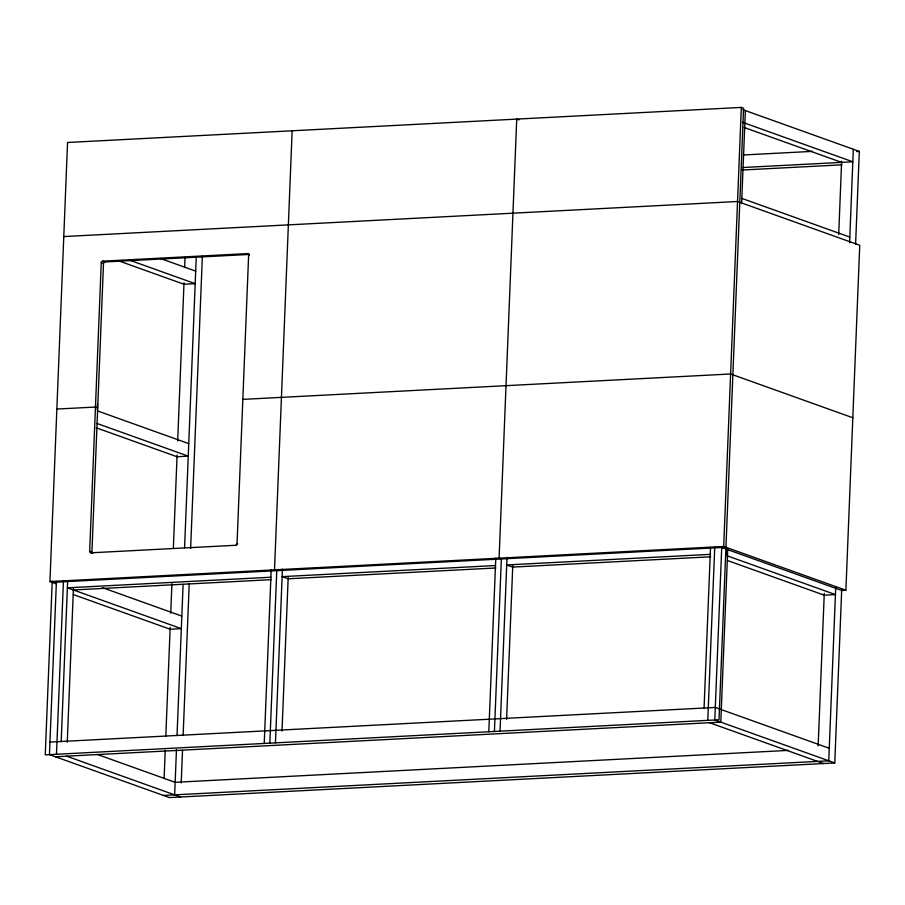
<?xml version="1.0" encoding="UTF-8"?>
<svg xmlns="http://www.w3.org/2000/svg" width="905" height="905" viewBox="0 0 905 905"><rect width="100%" height="100%" fill="white"/><g stroke="black" fill="none" stroke-linecap="round" stroke-linejoin="round"><path stroke-width="1.36" d="M56.133 583.77L49.933 581.553L67.558 142.481L741.319 107.412L743.571 108.215L719.011 719.769L45.25 754.849L52.23 581.123M56.415 581.372L49.458 754.623L169.416 797.588L834.761 762.949L841.729 589.234M56.483 754.261L63.452 580.535M61.189 741.5L67.649 580.784M67.253 742.236L73.418 588.567M92.695 553.419L91.009 552.808A1.595 1.38 -70.3 0 1 89.663 551.315L101.247 262.789A1.595 1.38 -70.3 0 1 102.718 261.149L247.291 253.615L249.26 254.328M97.299 409.637L97.525 404.071M92.491 553.396A1.595 1.38 -70.3 0 1 91.914 552.118L103.498 263.593A1.595 1.38 -70.3 0 1 104.969 261.952L249.542 254.429M164.099 778.492L165.242 750.245M165.807 736.127L170.174 627.369M170.74 613.251L171.927 583.589M173.353 548.283L177.097 455.057M177.663 440.939L184.009 282.756M184.643 267.213L185.039 257.325M174.654 794.862L176.464 749.657M177.029 735.539L183.104 584.415M184.575 547.695L196.261 256.749M181.215 782.882L182.527 750.392M183.149 734.86L189.213 583.736M190.638 548.43L202.381 256.07M91.009 552.808L235.583 545.285A1.595 1.38 -70.3 0 0 237.042 543.645L248.637 255.108A1.595 1.38 -70.3 0 0 247.291 253.615M264.226 743.446L271.195 569.72M292.145 130.795L274.509 569.856L276.76 570.659L269.837 743.152M275.448 742.858L282.428 569.143M282.009 731.059L288.186 577.39M488.802 731.749L495.782 558.034M494.424 731.466L501.347 558.973L499.096 558.17L516.732 119.098L518.984 119.913M500.035 731.172L507.015 557.446M506.596 719.362L512.762 565.693M704.067 708.027L710.527 547.31M707.778 720.357L714.758 546.631M721.76 546.733L714.792 719.984L834.761 762.949M63.78 236.567L737.541 201.498L859.75 245.266L845.892 590.241L723.683 546.473L741.319 107.412M727.02 548.69L726.749 555.659L835.462 594.596L824.229 595.185L727.45 560.523M727.756 548.883L720.799 722.133L55.431 756.761M741.625 203.489L745.358 110.58M818.154 745.856L824.274 593.318M838.686 234.576L841.639 161.135M835.734 587.085L828.754 760.811L163.42 795.438M849.591 242.653L853.325 149.246M855.598 244.079L859.32 151.395L742.96 109.72M743.401 154.97L812.486 151.373M856.515 151.542L859.32 151.395M742.903 167.516L852.838 161.803L742.451 122.266M741.851 170.038L841.944 164.823M56.857 409.06L95.455 407.046L97.706 407.861M242.845 399.377L730.618 373.98L852.827 417.759M49.933 581.553L723.683 546.473M52.173 582.356L725.934 547.276M270.9 577.232L67.366 587.82L181.351 628.647L170.129 629.235L73.339 594.574M495.488 565.535L282.122 576.643L288.129 578.793L495.861 567.978M710.244 554.358L506.71 564.946L512.705 567.096L710.629 556.801M73.362 589.97L271.285 579.664M845.892 590.241L841.684 590.467L721.726 547.502M49.967 742.077L715.301 707.45L829.263 748.265M788.425 750.392L175.151 782.316L97.457 754.487M744.159 127.481L841.616 162.391M741.829 198.399L849.818 237.076M248.637 255.108L249.339 255.368M160.151 258.389L195.718 271.127M129.358 260.086L195.209 283.672L183.975 284.249L119.449 261.138M102.718 261.149L104.969 261.952M101.247 262.789L103.498 263.593M97.31 410.847L188.783 443.62M96.801 423.393L188.285 456.154L177.052 456.742L96.179 427.782M237.042 543.645L237.755 543.894M235.583 545.285L236.284 545.534M709.543 722.71L823.527 763.537M89.663 551.315L91.914 552.118M102.31 587.617L181.86 616.101M66.665 756.184L180.649 797.011"/></g></svg>
